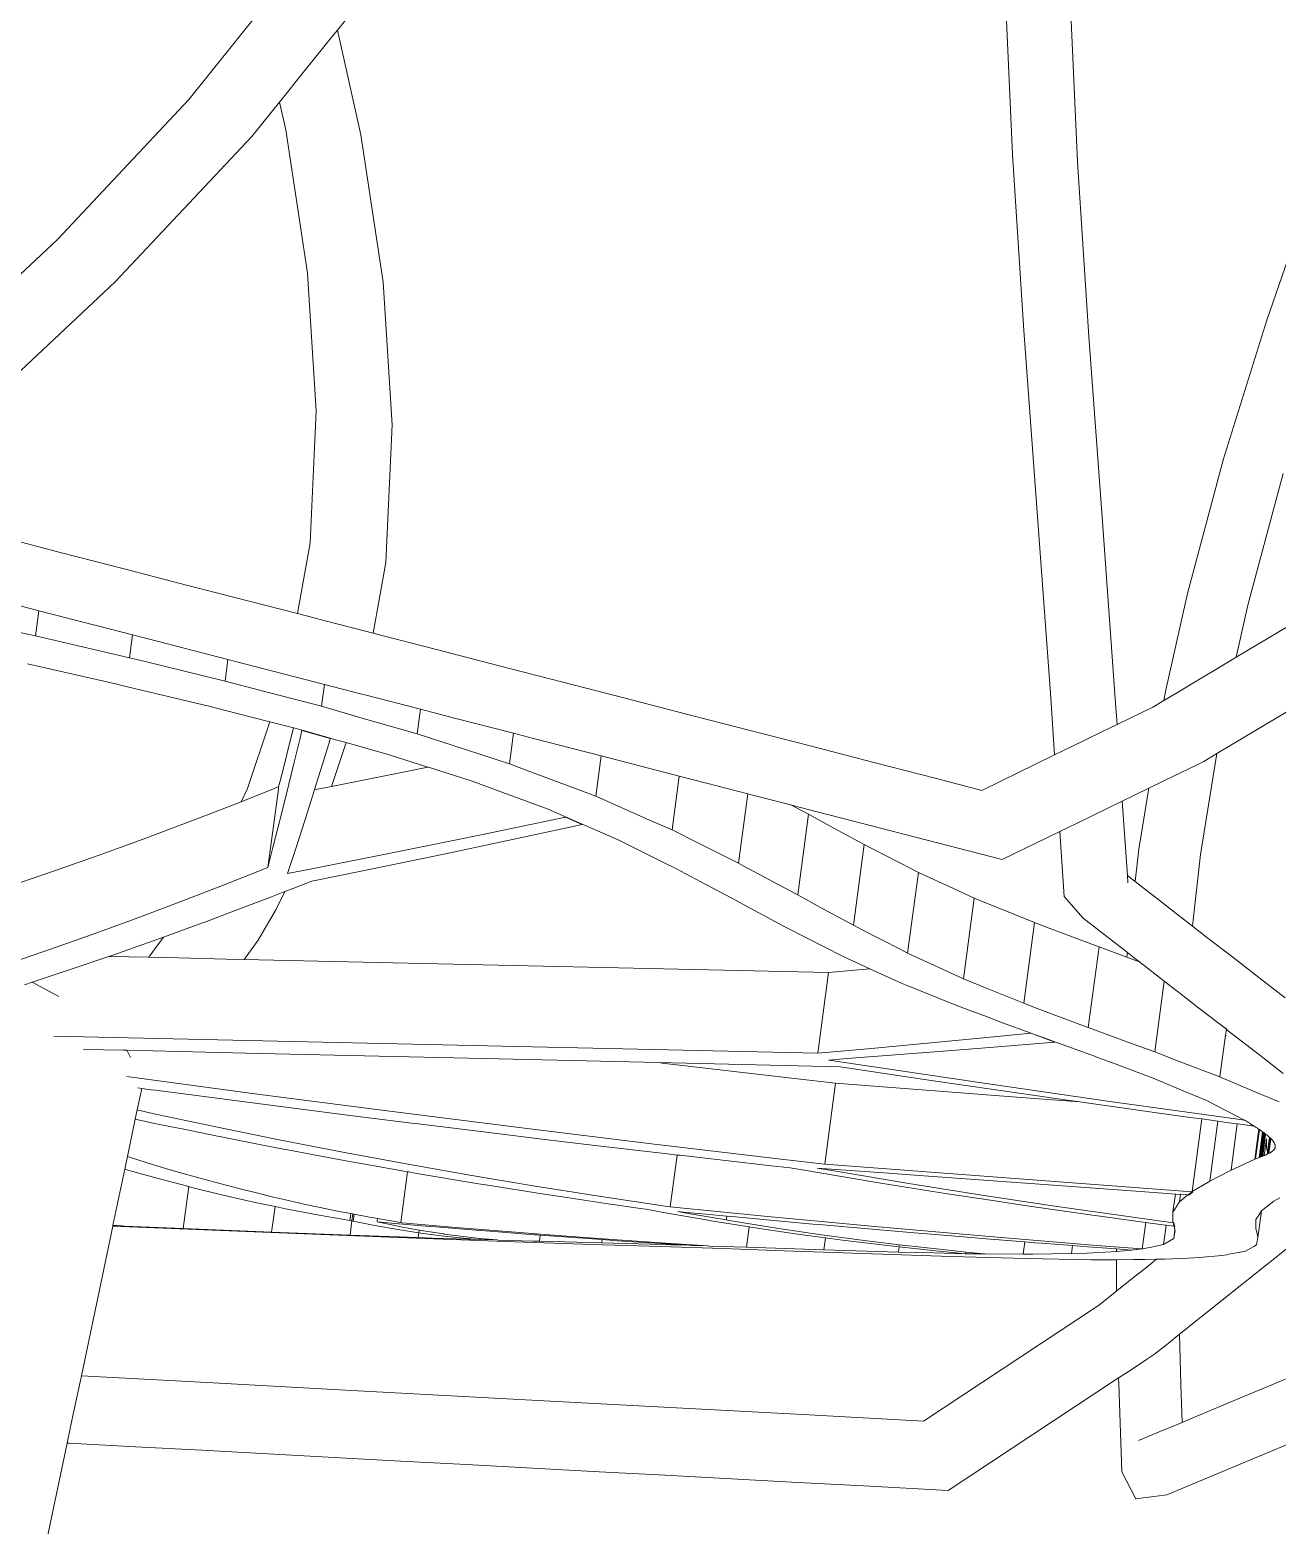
# Model space of a CAD drawing. Header units: millimetres. Extents: x 930469 to 1523124, y -120375 to 411163.
# Drawn here: x 1428673.9 to 1428961.5, y -6126.6 to -5781.7 of the extents above; entities that cross this region are included whole.
import ezdxf

# ---------------------------------------------------------------- set-up
doc = ezdxf.new("R2010")
doc.units = ezdxf.units.MM
doc.layers.add('A-NET THAY', color=8, linetype='Continuous', lineweight=0)
doc.layers.add('COT VACH', color=8, linetype='Continuous', lineweight=0)

# ---------------------------------------------------------------- blocks, each defined once
blk = doc.blocks.new('fgholol')
at = {"layer": 'A-NET THAY', "ltscale": 3}
for p, q in [((1046712.5, 33265.72), (1046719.79, 33274.82)), ((1046866.47, 33276.27), (1046868.24, 33236.99)), ((1046881.47, 33274.18), (1046883.23, 33235.31)), ((1046678.32, 33249.8), (1046694.53, 33270)), ((1046704.95, 33256.31), (1046711.61, 33264.62)), ((1046711.61, 33264.62), (1046712.5, 33265.72)), ((1046712.5, 33265.72), (1046717.88, 33241.51)), ((1046699.18, 33249.11), (1046704.95, 33256.31)), ((1046647.91, 33217.4), (1046678.32, 33249.8)), ((1046692.8, 33241.17), (1046699.18, 33249.11)), ((1046699.18, 33249.11), (1046700.61, 33242.68)), ((1046661.28, 33207.6), (1046692.8, 33241.17)), ((1046700.61, 33242.68), (1046705.62, 33209.67)), ((1046717.88, 33241.51), (1046723.04, 33207.56)), ((1046868.24, 33236.99), (1046870.87, 33196.37)), ((1046883.23, 33235.31), (1046885.83, 33195.02)), ((1046926.85, 33198.82), (1046938.23, 33231.67)), ((1046613.73, 33185.43), (1046647.91, 33217.4)), ((1046705.62, 33209.67), (1046707.63, 33177.87)), ((1046625.52, 33174.14), (1046661.28, 33207.6)), ((1046723.04, 33207.56), (1046725.12, 33174.64)), ((1046916.88, 33166.8), (1046926.85, 33198.82)), ((1046870.87, 33196.37), (1046873.92, 33154.53)), ((1046885.83, 33195.02), (1046888.88, 33153.31)), ((1046707.63, 33177.87), (1046706.22, 33147.42)), ((1046725.12, 33174.64), (1046723.65, 33142.9)), ((1046908.58, 33135.74), (1046916.88, 33166.8)), ((1046922.52, 33133.02), (1046930.64, 33163.42)), ((1046873.92, 33154.53), (1046877.05, 33111.65)), ((1046888.88, 33153.31), (1046892, 33110.44)), ((1046638.42, 33147.85), (1046648.9, 33145.14)), ((1046706.22, 33147.42), (1046703.3, 33131.09)), ((1046648.9, 33145.14), (1046663.31, 33141.41)), ((1046663.31, 33141.41), (1046677.73, 33137.69)), ((1046723.65, 33142.9), (1046720.74, 33126.59)), ((1046677.73, 33137.69), (1046692.14, 33133.97)), ((1046692.14, 33133.97), (1046703.3, 33131.09)), ((1046903.53, 33113.13), (1046908.58, 33135.74)), ((1046639.32, 33132.87), (1046643.66, 33131.76)), ((1046642.89, 33125.97), (1046643.66, 33131.76)), ((1046660.19, 33127.49), (1046643.66, 33131.76)), ((1046703.3, 33131.09), (1046706.55, 33130.25)), ((1046706.55, 33130.25), (1046709.97, 33129.37)), ((1046919.84, 33121.03), (1046922.52, 33133.02)), ((1046919.84, 33121.03), (1046937.64, 33131.66)), ((1046638.53, 33126.93), (1046642.89, 33125.97)), ((1046660.19, 33127.49), (1046665.25, 33126.18)), ((1046709.97, 33129.37), (1046718.69, 33127.11)), ((1046718.69, 33127.11), (1046720.74, 33126.59)), ((1046720.74, 33126.59), (1046720.96, 33126.53)), ((1046720.96, 33126.53), (1046735.37, 33122.81)), ((1046642.89, 33125.97), (1046664.55, 33120.92)), ((1046664.55, 33120.92), (1046665.25, 33126.18)), ((1046665.25, 33126.18), (1046668.88, 33125.24)), ((1046668.88, 33125.24), (1046687.26, 33120.5)), ((1046641.05, 33119.51), (1046662.03, 33114.71)), ((1046664.55, 33120.92), (1046668.18, 33120.02)), ((1046668.18, 33120.02), (1046686.6, 33115.53)), ((1046686.6, 33115.53), (1046687.26, 33120.5)), ((1046687.26, 33120.5), (1046689.01, 33120.04)), ((1046689.01, 33120.04), (1046695.51, 33118.36)), ((1046735.37, 33122.81), (1046749.78, 33119.08)), ((1046915.13, 33118.21), (1046919.84, 33121.03)), ((1046915.38, 33098.8), (1046950.52, 33119.8)), ((1046695.51, 33118.36), (1046709.52, 33114.75)), ((1046749.78, 33119.08), (1046764.19, 33115.36)), ((1046909.43, 33114.8), (1046915.13, 33118.21)), ((1046662.03, 33114.71), (1046662.46, 33114.61)), ((1046662.46, 33114.61), (1046683.19, 33109.65)), ((1046686.6, 33115.53), (1046694.84, 33113.35)), ((1046694.84, 33113.35), (1046708.84, 33109.71)), ((1046708.84, 33109.71), (1046709.52, 33114.75)), ((1046709.52, 33114.75), (1046717.84, 33112.6)), ((1046717.84, 33112.6), (1046719.17, 33112.25)), ((1046764.19, 33115.36), (1046778.6, 33111.64)), ((1046903.12, 33111.04), (1046906.8, 33113.23)), ((1046903.12, 33111.04), (1046903.53, 33113.13)), ((1046906.8, 33113.23), (1046909.43, 33114.8)), ((1046683.19, 33109.65), (1046689.36, 33108.04)), ((1046708.84, 33109.71), (1046718.46, 33106.91)), ((1046719.17, 33112.25), (1046731.64, 33109.03)), ((1046778.6, 33111.64), (1046793.02, 33107.92)), ((1046877.05, 33111.65), (1046877.94, 33098.5)), ((1046892, 33110.44), (1046892.34, 33105.51)), ((1046892.34, 33105.51), (1046900.58, 33109.52)), ((1046900.58, 33109.52), (1046903.12, 33111.04)), ((1046689.36, 33108.04), (1046696.93, 33106.11)), ((1046696.93, 33106.11), (1046691.79, 33090.76)), ((1046696.93, 33106.11), (1046702.36, 33104.73)), ((1046718.46, 33106.91), (1046730.88, 33103.37)), ((1046730.88, 33103.37), (1046731.64, 33109.03)), ((1046739.8, 33106.93), (1046731.64, 33109.03)), ((1046739.8, 33106.93), (1046753.15, 33103.48)), ((1046793.02, 33107.92), (1046807.43, 33104.2)), ((1046701.31, 33100.51), (1046702.36, 33104.73)), ((1046702.36, 33104.73), (1046702.43, 33104.71)), ((1046702.43, 33104.71), (1046702.98, 33104.57)), ((1046702.98, 33104.57), (1046703.54, 33104.42)), ((1046703.54, 33104.42), (1046704.11, 33104.28)), ((1046703.82, 33102.08), (1046704.31, 33104.12)), ((1046704.11, 33104.28), (1046704.17, 33104.27)), ((1046704.17, 33104.27), (1046710.87, 33102.35)), ((1046704.31, 33104.12), (1046710.86, 33102.25)), ((1046710.72, 33101.81), (1046710.86, 33102.25)), ((1046710.86, 33102.25), (1046710.87, 33102.35)), ((1046710.87, 33102.35), (1046712.08, 33102.01)), ((1046730.88, 33103.37), (1046738.97, 33100.71)), ((1046752.22, 33096.46), (1046753.15, 33103.48)), ((1046753.15, 33103.48), (1046757.7, 33102.3)), ((1046757.7, 33102.3), (1046761.07, 33101.43)), ((1046807.43, 33104.2), (1046821.84, 33100.48)), ((1046881.78, 33100.37), (1046888.98, 33103.87)), ((1046888.98, 33103.87), (1046892.34, 33105.51)), ((1046700.12, 33095.77), (1046701.31, 33100.51)), ((1046702.53, 33096.85), (1046703.82, 33102.08)), ((1046709.11, 33096.6), (1046710.72, 33101.81)), ((1046714.49, 33101.33), (1046711.11, 33091.24)), ((1046712.08, 33102.01), (1046713.1, 33101.72)), ((1046713.1, 33101.72), (1046714.49, 33101.33)), ((1046714.49, 33101.33), (1046724.48, 33098.54)), ((1046738.97, 33100.71), (1046752.22, 33096.46)), ((1046761.07, 33101.43), (1046773.32, 33098.27)), ((1046821.84, 33100.48), (1046836.25, 33096.75)), ((1046877.94, 33098.5), (1046881.78, 33100.37)), ((1046911.58, 33075.5), (1046915.38, 33098.8)), ((1046912.35, 33097), (1046915.38, 33098.8)), ((1046699.23, 33092.24), (1046700.12, 33095.77)), ((1046701.27, 33091.74), (1046702.53, 33096.85)), ((1046707.52, 33091.5), (1046709.11, 33096.6)), ((1046724.48, 33098.54), (1046733.38, 33095.68)), ((1046728.41, 33094.67), (1046733.38, 33095.68)), ((1046733.38, 33095.68), (1046733.48, 33095.65)), ((1046733.48, 33095.65), (1046743.62, 33092.46)), ((1046752.22, 33096.46), (1046756.69, 33094.75)), ((1046772.14, 33088.97), (1046773.38, 33098.25)), ((1046773.32, 33098.27), (1046773.38, 33098.25)), ((1046786.04, 33094.99), (1046773.38, 33098.25)), ((1046836.25, 33096.75), (1046850.66, 33093.03)), ((1046861.15, 33090.32), (1046877.94, 33098.5)), ((1046903.26, 33092.57), (1046911.09, 33096.38)), ((1046911.09, 33096.38), (1046912.35, 33097)), ((1046698.95, 33091.16), (1046699.23, 33092.24)), ((1046711.11, 33091.24), (1046728.41, 33094.67)), ((1046743.62, 33092.46), (1046747.12, 33091.15)), ((1046756.69, 33094.75), (1046772.08, 33088.99)), ((1046786.04, 33094.99), (1046789.89, 33093.99)), ((1046789.72, 33081.21), (1046791.37, 33093.61)), ((1046789.89, 33093.99), (1046791.37, 33093.61)), ((1046791.37, 33093.61), (1046797.63, 33091.99)), ((1046797.63, 33091.99), (1046807.14, 33089.54)), ((1046850.66, 33093.03), (1046861.15, 33090.32)), ((1046899.65, 33090.81), (1046903.26, 33092.57)), ((1046691.79, 33090.76), (1046690.29, 33087.71)), ((1046690.29, 33087.71), (1046697.75, 33090.68)), ((1046696.47, 33072.54), (1046698.88, 33090.59)), ((1046697.75, 33090.68), (1046698.85, 33091.11)), ((1046698.85, 33091.11), (1046698.92, 33091.14)), ((1046698.88, 33090.59), (1046698.95, 33091.16)), ((1046698.92, 33091.14), (1046698.95, 33091.16)), ((1046700.04, 33086.76), (1046701.27, 33091.74)), ((1046705.96, 33086.53), (1046707.2, 33090.47)), ((1046707.2, 33090.47), (1046707.52, 33091.5)), ((1046707.2, 33090.47), (1046708.29, 33090.68)), ((1046708.29, 33090.68), (1046708.72, 33090.76)), ((1046708.72, 33090.76), (1046711.11, 33091.24)), ((1046747.12, 33091.15), (1046750.67, 33089.82)), ((1046750.67, 33089.82), (1046761.08, 33086.02)), ((1046772.08, 33088.99), (1046772.14, 33088.97)), ((1046772.14, 33088.97), (1046784.5, 33083.47)), ((1046805, 33073.54), (1046807.14, 33089.54)), ((1046807.14, 33089.54), (1046808.28, 33089.24)), ((1046808.28, 33089.24), (1046817.11, 33086.96)), ((1046893.54, 33087.84), (1046899.65, 33090.81)), ((1046897.36, 33076.78), (1046899.65, 33090.81)), ((1046678.1, 33082.99), (1046688.5, 33087)), ((1046688.5, 33087), (1046690.29, 33087.71)), ((1046698.83, 33081.89), (1046700.04, 33086.76)), ((1046704.42, 33081.67), (1046705.96, 33086.53)), ((1046761.08, 33086.02), (1046765.11, 33084.23)), ((1046817.11, 33086.96), (1046817.93, 33086.52)), ((1046817.11, 33086.96), (1046818.71, 33086.55)), ((1046817.93, 33086.52), (1046821.18, 33084.81)), ((1046865.87, 33074.37), (1046818.71, 33086.55)), ((1046882.99, 33082.7), (1046890.18, 33086.2)), ((1046890.18, 33086.2), (1046893.54, 33087.84)), ((1046893.54, 33087.84), (1046894.71, 33070.68)), ((1046667.71, 33079.09), (1046678.1, 33082.99)), ((1046697.63, 33077.15), (1046698.83, 33081.89)), ((1046702.9, 33076.94), (1046704.42, 33081.67)), ((1046745.64, 33080.07), (1046765.11, 33084.16)), ((1046756.11, 33079.66), (1046768.99, 33082.48)), ((1046765.11, 33084.16), (1046765.11, 33084.23)), ((1046765.11, 33084.23), (1046768.99, 33082.54)), ((1046765.11, 33084.16), (1046768.99, 33082.48)), ((1046768.99, 33082.48), (1046768.99, 33082.54)), ((1046768.99, 33082.54), (1046776.6, 33079.24)), ((1046784.5, 33083.47), (1046789.72, 33081.21)), ((1046818.7, 33066.19), (1046821.18, 33084.81)), ((1046821.18, 33084.81), (1046826.98, 33081.62)), ((1046826.98, 33081.62), (1046833.99, 33077.86)), ((1046879.15, 33080.83), (1046882.99, 33082.7)), ((1046657.35, 33075.32), (1046667.71, 33079.09)), ((1046725.93, 33076.05), (1046745.64, 33080.07)), ((1046737.04, 33075.61), (1046756.11, 33079.66)), ((1046776.6, 33079.24), (1046777.39, 33078.84)), ((1046777.39, 33078.84), (1046787.86, 33073.64)), ((1046789.72, 33081.21), (1046795.78, 33078.12)), ((1046795.78, 33078.12), (1046805, 33073.54)), ((1046865.87, 33074.37), (1046879.15, 33080.83)), ((1046879.15, 33080.83), (1046880.17, 33065.82)), ((1046647.01, 33071.67), (1046657.35, 33075.32)), ((1046696.47, 33072.54), (1046697.63, 33077.15)), ((1046701.4, 33072.33), (1046702.9, 33076.94)), ((1046706.24, 33072.14), (1046725.93, 33076.05)), ((1046718, 33071.69), (1046737.04, 33075.61)), ((1046831.51, 33059.24), (1046833.99, 33077.86)), ((1046833.99, 33077.86), (1046835.9, 33076.85)), ((1046835.9, 33076.85), (1046844.93, 33072.2)), ((1046896.54, 33069.27), (1046897.36, 33076.78)), ((1046909.77, 33058.99), (1046911.58, 33075.5)), ((1046636.69, 33068.15), (1046647.01, 33071.67)), ((1046686.02, 33068.38), (1046696.44, 33072.52)), ((1046696.44, 33072.52), (1046696.47, 33072.54)), ((1046701.01, 33071.14), (1046701.4, 33072.33)), ((1046701.01, 33071.14), (1046706.24, 33072.14)), ((1046706.62, 33069.41), (1046718, 33071.69)), ((1046787.86, 33073.64), (1046790.6, 33072.31)), ((1046790.6, 33072.31), (1046797.49, 33068.6)), ((1046805, 33073.54), (1046806.11, 33072.93)), ((1046806.11, 33072.93), (1046815.45, 33067.9)), ((1046844.03, 33052.79), (1046846.51, 33071.41)), ((1046844.93, 33072.2), (1046846.51, 33071.41)), ((1046846.51, 33071.41), (1046854.58, 33067.65)), ((1046675.61, 33064.37), (1046686.02, 33068.38)), ((1046700.39, 33066.96), (1046702.43, 33067.75)), ((1046702.43, 33067.75), (1046706.62, 33069.41)), ((1046797.49, 33068.6), (1046803.65, 33065.37)), ((1046815.45, 33067.9), (1046818.7, 33066.19)), ((1046854.58, 33067.65), (1046859.38, 33065.48)), ((1046894.71, 33070.68), (1046894.91, 33070.53)), ((1046894.71, 33070.68), (1046894.83, 33068.99)), ((1046894.91, 33070.53), (1046896.54, 33069.27)), ((1046896.54, 33069.27), (1046899.75, 33066.77)), ((1046665.23, 33060.47), (1046675.61, 33064.37)), ((1046692.03, 33063.73), (1046696.3, 33065.38)), ((1046696.3, 33065.38), (1046697.28, 33065.76)), ((1046697.28, 33065.76), (1046700.39, 33066.96)), ((1046700.39, 33066.96), (1046698.31, 33062.73)), ((1046803.65, 33065.37), (1046806.69, 33063.69)), ((1046818.7, 33066.19), (1046824.49, 33063)), ((1046856.9, 33046.86), (1046859.38, 33065.48)), ((1046859.38, 33065.48), (1046864.88, 33063.2)), ((1046880.17, 33065.82), (1046884.48, 33060.87)), ((1046899.75, 33066.77), (1046900.94, 33065.85)), ((1046900.94, 33065.85), (1046906.37, 33061.64)), ((1046681.93, 33059.94), (1046688.56, 33062.43)), ((1046688.56, 33062.43), (1046692.03, 33063.73)), ((1046698.31, 33062.73), (1046694.22, 33055.8)), ((1046806.69, 33063.69), (1046815.59, 33058.93)), ((1046824.49, 33063), (1046831.51, 33059.24)), ((1046864.88, 33063.2), (1046873.29, 33059.83)), ((1046884.48, 33060.87), (1046894.74, 33052.91)), ((1046906.37, 33061.64), (1046906.97, 33061.17)), ((1046906.97, 33061.17), (1046909.77, 33058.99)), ((1046654.87, 33056.7), (1046665.23, 33060.47)), ((1046672.36, 33056.45), (1046681.65, 33059.83)), ((1046681.65, 33059.83), (1046681.93, 33059.94)), ((1046815.59, 33058.93), (1046816.32, 33058.54)), ((1046816.32, 33058.54), (1046824.61, 33054.28)), ((1046831.51, 33059.24), (1046833.42, 33058.23)), ((1046833.42, 33058.23), (1046842.45, 33053.58)), ((1046870.8, 33041.21), (1046873.29, 33059.83)), ((1046873.29, 33059.83), (1046875.81, 33058.85)), ((1046875.81, 33058.85), (1046887.11, 33054.61)), ((1046909.77, 33058.99), (1046912.99, 33056.49)), ((1046644.53, 33053.05), (1046654.87, 33056.7)), ((1046660.94, 33052.41), (1046671.29, 33056.06)), ((1046672.36, 33056.45), (1046669.01, 33051.82)), ((1046671.29, 33056.06), (1046672.36, 33056.45)), ((1046694.22, 33055.8), (1046690.97, 33051.32)), ((1046824.61, 33054.28), (1046829.18, 33051.99)), ((1046885.69, 33035.61), (1046888.18, 33054.22)), ((1046887.11, 33054.61), (1046888.18, 33054.22)), ((1046888.18, 33054.22), (1046894.62, 33051.83)), ((1046912.99, 33056.49), (1046919.02, 33051.81)), ((1046634.21, 33049.53), (1046644.53, 33053.05)), ((1046650.62, 33048.89), (1046659.82, 33052.03)), ((1046659.82, 33052.03), (1046660.94, 33052.41)), ((1046669.01, 33051.82), (1046659.82, 33052.03)), ((1046675.94, 33051.66), (1046669.01, 33051.82)), ((1046686.92, 33051.41), (1046675.94, 33051.66)), ((1046690.97, 33051.32), (1046686.92, 33051.41)), ((1046708.1, 33050.92), (1046690.97, 33051.32)), ((1046825.78, 33048.29), (1046708.1, 33050.92)), ((1046829.18, 33051.99), (1046834.02, 33049.74)), ((1046842.45, 33053.58), (1046844.03, 33052.79)), ((1046844.03, 33052.79), (1046852.09, 33049.04)), ((1046894.62, 33051.83), (1046894.74, 33052.91)), ((1046894.62, 33051.83), (1046896.45, 33051.15)), ((1046894.74, 33052.91), (1046896.69, 33051.39)), ((1046896.45, 33051.15), (1046897.5, 33050.76)), ((1046896.69, 33051.39), (1046897.5, 33050.76)), ((1046897.5, 33050.76), (1046898.14, 33050.26)), ((1046919.02, 33051.81), (1046925.05, 33047.13)), ((1046642.12, 33046.08), (1046650.62, 33048.89)), ((1046823.3, 33029.67), (1046825.78, 33048.29)), ((1046825.78, 33048.29), (1046835.33, 33049.15)), ((1046834.02, 33049.74), (1046835.33, 33049.15)), ((1046835.33, 33049.15), (1046837.19, 33048.31)), ((1046837.19, 33048.31), (1046842.78, 33045.77)), ((1046852.09, 33049.04), (1046856.9, 33046.86)), ((1046898.14, 33050.26), (1046898.17, 33050.24)), ((1046898.17, 33050.24), (1046903.2, 33046.33)), ((1046925.05, 33047.13), (1046931.08, 33042.45)), ((1046640.32, 33045.49), (1046642.12, 33046.08)), ((1046642.12, 33046.08), (1046648.22, 33042.75)), ((1046842.78, 33045.77), (1046843.92, 33045.3)), ((1046843.92, 33045.3), (1046854.74, 33040.96)), ((1046856.9, 33046.86), (1046862.4, 33044.58)), ((1046862.4, 33044.58), (1046870.8, 33041.21)), ((1046901.02, 33029.97), (1046903.2, 33046.33)), ((1046903.2, 33046.33), (1046908.19, 33042.46)), ((1046854.74, 33040.96), (1046857.34, 33039.95)), ((1046870.8, 33041.21), (1046873.33, 33040.23)), ((1046873.33, 33040.23), (1046884.62, 33036)), ((1046908.19, 33042.46), (1046910.23, 33040.88)), ((1046910.23, 33040.88), (1046917.54, 33035.2)), ((1046857.34, 33039.95), (1046862.19, 33038.13)), ((1046862.19, 33038.13), (1046865.93, 33036.72)), ((1046865.93, 33036.72), (1046872.32, 33034.4)), ((1046705.62, 33032.3), (1046647.06, 33033.65)), ((1046834.84, 33030.71), (1046861.53, 33033.22)), ((1046861.53, 33033.22), (1046872.47, 33034.3)), ((1046872.32, 33034.4), (1046872.48, 33034.34)), ((1046872.47, 33034.3), (1046872.48, 33034.34)), ((1046872.47, 33034.3), (1046876.99, 33032.62)), ((1046872.48, 33034.34), (1046877, 33032.66)), ((1046884.62, 33036), (1046885.69, 33035.61)), ((1046885.69, 33035.61), (1046895.69, 33031.89)), ((1046916.07, 33024.22), (1046917.35, 33033.81)), ((1046917.35, 33033.81), (1046917.54, 33035.2)), ((1046917.35, 33033.81), (1046917.61, 33033.78)), ((1046917.54, 33035.2), (1046917.77, 33035.02)), ((1046917.77, 33035.02), (1046922.28, 33031.52)), ((1046653.93, 33030.58), (1046663.15, 33030.37)), ((1046663.15, 33030.37), (1046663.95, 33030.35)), ((1046663.95, 33030.35), (1046664.8, 33028.72)), ((1046663.95, 33030.35), (1046682.16, 33029.92)), ((1046682.16, 33029.92), (1046694.72, 33029.63)), ((1046823.3, 33029.67), (1046705.62, 33032.3)), ((1046823.3, 33029.67), (1046834.84, 33030.71)), ((1046830.1, 33028.43), (1046851.21, 33030.07)), ((1046851.21, 33030.07), (1046861.08, 33030.88)), ((1046861.08, 33030.88), (1046877.97, 33032.26)), ((1046876.99, 33032.62), (1046877.97, 33032.26)), ((1046877, 33032.66), (1046877.13, 33032.61)), ((1046877.13, 33032.61), (1046877.98, 33032.3)), ((1046877.97, 33032.26), (1046877.98, 33032.3)), ((1046877.98, 33032.3), (1046887.11, 33029.02)), ((1046895.69, 33031.89), (1046901.02, 33029.97)), ((1046901.02, 33029.97), (1046906.25, 33027.93)), ((1046922.28, 33031.52), (1046925.95, 33028.67)), ((1046694.72, 33029.63), (1046725.63, 33028.92)), ((1046725.63, 33028.92), (1046756.54, 33028.21)), ((1046756.54, 33028.21), (1046786.55, 33027.52)), ((1046786.55, 33027.52), (1046787.43, 33027.41)), ((1046786.55, 33027.52), (1046828.46, 33026.56)), ((1046787.43, 33027.41), (1046817.95, 33023.82)), ((1046825.87, 33028.1), (1046830.1, 33028.43)), ((1046825.87, 33028.1), (1046829.98, 33027.47)), ((1046828.46, 33026.56), (1046849.48, 33023.41)), ((1046829.98, 33027.47), (1046860.03, 33023)), ((1046887.11, 33029.02), (1046888.09, 33028.64)), ((1046888.09, 33028.64), (1046891.28, 33027.43)), ((1046891.28, 33027.43), (1046898.21, 33024.82)), ((1046906.25, 33027.93), (1046916.07, 33024.22)), ((1046925.95, 33028.67), (1046930.62, 33025.04)), ((1046663.97, 33024.32), (1046693.48, 33020.34)), ((1046817.95, 33023.82), (1046827.41, 33022.74)), ((1046849.48, 33023.41), (1046879.3, 33019.08)), ((1046860.03, 33023), (1046890.11, 33018.66)), ((1046898.21, 33024.82), (1046901.07, 33023.77)), ((1046901.07, 33023.77), (1046907.19, 33021.17)), ((1046916.07, 33024.22), (1046916.32, 33024.11)), ((1046916.32, 33024.11), (1046924.86, 33020.48)), ((1046666.32, 33016.59), (1046667.36, 33021.56)), ((1046666.48, 33021.68), (1046667.36, 33021.56)), ((1046667.36, 33021.56), (1046669.53, 33021.27)), ((1046669.53, 33021.27), (1046670.57, 33021.14)), ((1046670.57, 33021.14), (1046685.33, 33019.21)), ((1046693.48, 33020.34), (1046723.96, 33016.37)), ((1046824.93, 33004.12), (1046827.41, 33022.74)), ((1046827.41, 33022.74), (1046869.23, 33019.54)), ((1046869.23, 33019.54), (1046883.66, 33018.47)), ((1046907.19, 33021.17), (1046913.22, 33018.7)), ((1046924.86, 33020.48), (1046929.74, 33018.48)), ((1046665.87, 33014.46), (1046666.19, 33015.95)), ((1046666.19, 33015.95), (1046666.32, 33016.59)), ((1046666.32, 33016.59), (1046669.86, 33015.8)), ((1046685.33, 33019.21), (1046700, 33017.3)), ((1046700, 33017.3), (1046700.09, 33017.29)), ((1046700.09, 33017.29), (1046714.86, 33015.42)), ((1046723.96, 33016.37), (1046754.44, 33012.52)), ((1046879.3, 33019.08), (1046883.66, 33018.47)), ((1046883.66, 33018.47), (1046909.13, 33014.88)), ((1046890.11, 33018.66), (1046920.19, 33014.45)), ((1046913.22, 33018.7), (1046915.07, 33017.69)), ((1046915.07, 33017.69), (1046920.27, 33014.98)), ((1046664.06, 33005.83), (1046665.87, 33014.46)), ((1046665.87, 33014.46), (1046669.65, 33013.65)), ((1046669.65, 33013.65), (1046671.83, 33013.19)), ((1046669.86, 33015.8), (1046684.47, 33012.7)), ((1046671.83, 33013.19), (1046677.05, 33012.13)), ((1046684.47, 33012.7), (1046699.09, 33009.72)), ((1046714.86, 33015.42), (1046729.62, 33013.56)), ((1046729.62, 33013.56), (1046730.49, 33013.45)), ((1046730.49, 33013.45), (1046744.38, 33011.75)), ((1046754.44, 33012.52), (1046784.95, 33008.79)), ((1046909.13, 33014.88), (1046911.87, 33014.51)), ((1046909.64, 32997.78), (1046911.87, 33014.51)), ((1046911.87, 33014.51), (1046914.03, 33014.21)), ((1046913.7, 33000.19), (1046915.55, 33014)), ((1046914.03, 33014.21), (1046915.55, 33014)), ((1046915.55, 33014), (1046917.61, 33013.72)), ((1046917.61, 33013.72), (1046920.05, 33013.39)), ((1046918.62, 33002.67), (1046920.05, 33013.39)), ((1046920.05, 33013.39), (1046921.78, 33013.15)), ((1046920.19, 33014.45), (1046921.66, 33014.25)), ((1046920.27, 33014.98), (1046921.36, 33014.4)), ((1046921.36, 33014.4), (1046921.66, 33014.25)), ((1046921.66, 33014.25), (1046922.19, 33013.99)), ((1046921.86, 33014.19), (1046921.67, 33014.31)), ((1046921.78, 33013.15), (1046923.98, 33012.85)), ((1046922.04, 33014.08), (1046921.86, 33014.19)), ((1046922.19, 33013.99), (1046922.04, 33014.08)), ((1046922.21, 33013.97), (1046922.19, 33013.99)), ((1046922.23, 33013.96), (1046922.21, 33013.97)), ((1046922.23, 33013.96), (1046922.35, 33013.9)), ((1046922.38, 33013.88), (1046922.35, 33013.9)), ((1046922.41, 33013.85), (1046922.38, 33013.88)), ((1046922.57, 33013.77), (1046922.41, 33013.85)), ((1046922.6, 33013.73), (1046922.57, 33013.77)), ((1046922.75, 33013.65), (1046922.6, 33013.73)), ((1046922.78, 33013.62), (1046922.75, 33013.65)), ((1046922.94, 33013.53), (1046922.78, 33013.62)), ((1046922.96, 33013.5), (1046922.94, 33013.53)), ((1046923.12, 33013.42), (1046922.96, 33013.5)), ((1046923.69, 33013.04), (1046923.12, 33013.42)), ((1046923.84, 33012.96), (1046923.69, 33013.04)), ((1046923.86, 33012.93), (1046923.84, 33012.96)), ((1046923.98, 33012.85), (1046923.86, 33012.93)), ((1046923.98, 33012.85), (1046924.02, 33012.85)), ((1046924.04, 33012.81), (1046924.02, 33012.85)), ((1046924.22, 33012.7), (1046924.04, 33012.81)), ((1046924.39, 33012.58), (1046924.22, 33012.7)), ((1046924.56, 33012.47), (1046924.39, 33012.58)), ((1046924.73, 33012.36), (1046924.56, 33012.47)), ((1046677.05, 33012.13), (1046684.46, 33010.62)), ((1046684.46, 33010.62), (1046686.45, 33010.21)), ((1046686.45, 33010.21), (1046691.86, 33009.16)), ((1046691.86, 33009.16), (1046699.26, 33007.72)), ((1046699.09, 33009.72), (1046713.72, 33006.87)), ((1046744.38, 33011.75), (1046759.14, 33009.95)), ((1046759.14, 33009.95), (1046760.99, 33009.73)), ((1046760.99, 33009.73), (1046773.9, 33008.2)), ((1046924.09, 33005.24), (1046925.01, 33012.16)), ((1046924.26, 33005.3), (1046925.16, 33012.06)), ((1046924.9, 33012.24), (1046924.73, 33012.36)), ((1046925.01, 33012.16), (1046924.9, 33012.24)), ((1046925.07, 33012.13), (1046925.01, 33012.16)), ((1046925.16, 33012.06), (1046925.07, 33012.13)), ((1046925.11, 33005.61), (1046925.9, 33011.54)), ((1046925.23, 33012.02), (1046925.16, 33012.06)), ((1046925.39, 33011.9), (1046925.23, 33012.02)), ((1046925.28, 33005.67), (1046926.05, 33011.43)), ((1046925.55, 33011.79), (1046925.39, 33011.9)), ((1046925.44, 33005.73), (1046926.19, 33011.33)), ((1046925.71, 33011.68), (1046925.55, 33011.79)), ((1046925.61, 33005.8), (1046926.33, 33011.22)), ((1046925.86, 33011.57), (1046925.71, 33011.68)), ((1046925.77, 33005.86), (1046926.47, 33011.12)), ((1046925.9, 33011.54), (1046925.86, 33011.57)), ((1046926.02, 33011.46), (1046925.9, 33011.54)), ((1046925.93, 33005.92), (1046926.61, 33011.02)), ((1046926.05, 33011.43), (1046926.02, 33011.46)), ((1046926.17, 33011.35), (1046926.05, 33011.43)), ((1046926.19, 33011.33), (1046926.17, 33011.35)), ((1046926.23, 33011.3), (1046926.19, 33011.33)), ((1046926.31, 33011.24), (1046926.23, 33011.3)), ((1046926.29, 33006.08), (1046926.81, 33009.95)), ((1046926.33, 33011.22), (1046926.31, 33011.24)), ((1046926.47, 33011.12), (1046926.33, 33011.22)), ((1046926.6, 33011.03), (1046926.47, 33011.12)), ((1046926.61, 33011.02), (1046926.6, 33011.03)), ((1046926.73, 33010.92), (1046926.61, 33011.02)), ((1046926.87, 33010.82), (1046926.73, 33010.92)), ((1046926.81, 33009.95), (1046926.81, 33009.46)), ((1046926.81, 33009.46), (1046926.81, 33007.87)), ((1046927, 33010.71), (1046926.87, 33010.82)), ((1046927.13, 33010.61), (1046927, 33010.71)), ((1046927.05, 33006.9), (1046927.5, 33010.29)), ((1046927.25, 33010.51), (1046927.13, 33010.61)), ((1046927.13, 33006.56), (1046927.62, 33010.18)), ((1046927.37, 33010.4), (1046927.25, 33010.51)), ((1046927.25, 33006.53), (1046927.73, 33010.08)), ((1046927.49, 33010.3), (1046927.37, 33010.4)), ((1046927.38, 33006.6), (1046927.83, 33009.97)), ((1046927.5, 33010.29), (1046927.49, 33010.3)), ((1046927.6, 33010.2), (1046927.5, 33010.29)), ((1046927.62, 33010.18), (1046927.6, 33010.2)), ((1046927.71, 33010.1), (1046927.62, 33010.18)), ((1046927.73, 33010.08), (1046927.71, 33010.1)), ((1046927.81, 33010), (1046927.73, 33010.08)), ((1046927.83, 33009.97), (1046927.81, 33010)), ((1046927.91, 33009.9), (1046927.83, 33009.97)), ((1046928, 33009.8), (1046927.91, 33009.9)), ((1046928.09, 33009.7), (1046928, 33009.8)), ((1046928.18, 33009.6), (1046928.09, 33009.7)), ((1046928.26, 33009.5), (1046928.18, 33009.6)), ((1046928.34, 33009.4), (1046928.26, 33009.5)), ((1046928.41, 33009.3), (1046928.34, 33009.4)), ((1046928.47, 33009.21), (1046928.41, 33009.3)), ((1046928.53, 33009.11), (1046928.47, 33009.21)), ((1046928.59, 33009.02), (1046928.53, 33009.11)), ((1046928.64, 33008.92), (1046928.59, 33009.02)), ((1046663.45, 33002.93), (1046664.06, 33005.83)), ((1046664.06, 33005.83), (1046664.56, 33005.67)), ((1046664.56, 33005.67), (1046668.42, 33004.45)), ((1046699.26, 33007.72), (1046701.08, 33007.36)), ((1046701.08, 33007.36), (1046706.65, 33006.33)), ((1046706.65, 33006.33), (1046714.05, 33004.95)), ((1046713.72, 33006.87), (1046728.36, 33004.15)), ((1046773.9, 33008.2), (1046788.66, 33006.47)), ((1046784.95, 33008.79), (1046815.46, 33005.2)), ((1046788.66, 33006.47), (1046790.87, 33006.2)), ((1046789.27, 32994.22), (1046790.87, 33006.2)), ((1046790.87, 33006.2), (1046791.51, 33006.13)), ((1046791.51, 33006.13), (1046812.52, 33003.74)), ((1046924.94, 33005.55), (1046925.11, 33005.61)), ((1046925.11, 33005.61), (1046925.28, 33005.67)), ((1046925.28, 33005.67), (1046925.44, 33005.73)), ((1046925.44, 33005.73), (1046925.61, 33005.8)), ((1046925.61, 33005.8), (1046925.77, 33005.86)), ((1046925.77, 33005.86), (1046925.93, 33005.92)), ((1046925.93, 33005.92), (1046926.09, 33005.99)), ((1046926.09, 33005.99), (1046926.25, 33006.06)), ((1046926.25, 33006.06), (1046926.29, 33006.08)), ((1046926.29, 33006.08), (1046926.4, 33006.12)), ((1046926.4, 33006.12), (1046926.55, 33006.19)), ((1046926.55, 33006.19), (1046926.7, 33006.26)), ((1046926.7, 33006.26), (1046926.84, 33006.32)), ((1046926.81, 33007.87), (1046926.82, 33007.82)), ((1046926.82, 33007.82), (1046927.05, 33006.9)), ((1046926.84, 33006.32), (1046926.98, 33006.39)), ((1046926.98, 33006.39), (1046927.05, 33006.9)), ((1046926.98, 33006.39), (1046927.12, 33006.46)), ((1046927.12, 33006.46), (1046927.13, 33006.56)), ((1046927.12, 33006.46), (1046927.15, 33006.48)), ((1046927.13, 33006.56), (1046927.15, 33006.48)), ((1046927.15, 33006.48), (1046927.25, 33006.53)), ((1046927.25, 33006.53), (1046927.38, 33006.6)), ((1046927.38, 33006.6), (1046927.51, 33006.67)), ((1046927.51, 33006.67), (1046927.63, 33006.74)), ((1046927.63, 33006.74), (1046927.74, 33006.81)), ((1046927.74, 33006.81), (1046927.86, 33006.88)), ((1046927.86, 33006.88), (1046927.96, 33006.95)), ((1046927.96, 33006.95), (1046928.06, 33007.03)), ((1046928.06, 33007.03), (1046928.16, 33007.1)), ((1046928.16, 33007.1), (1046928.25, 33007.17)), ((1046928.25, 33007.17), (1046928.33, 33007.25)), ((1046928.33, 33007.25), (1046928.41, 33007.32)), ((1046928.41, 33007.32), (1046928.48, 33007.4)), ((1046928.48, 33007.4), (1046928.55, 33007.48)), ((1046928.55, 33007.48), (1046928.61, 33007.55)), ((1046928.61, 33007.55), (1046928.66, 33007.63)), ((1046928.68, 33008.83), (1046928.64, 33008.92)), ((1046928.66, 33007.63), (1046928.7, 33007.71)), ((1046928.72, 33008.74), (1046928.68, 33008.83)), ((1046928.7, 33007.71), (1046928.74, 33007.79)), ((1046928.75, 33008.64), (1046928.72, 33008.74)), ((1046928.74, 33007.79), (1046928.77, 33007.87)), ((1046928.78, 33008.55), (1046928.75, 33008.64)), ((1046928.77, 33007.87), (1046928.8, 33007.95)), ((1046928.8, 33008.46), (1046928.78, 33008.55)), ((1046928.81, 33008.4), (1046928.8, 33008.46)), ((1046928.8, 33007.95), (1046928.81, 33008.04)), ((1046928.82, 33008.37), (1046928.81, 33008.4)), ((1046928.81, 33008.04), (1046928.82, 33008.12)), ((1046928.82, 33008.29), (1046928.82, 33008.37)), ((1046928.83, 33008.2), (1046928.82, 33008.29)), ((1046928.82, 33008.12), (1046928.83, 33008.2)), ((1046660.74, 32989.99), (1046663.45, 33002.93)), ((1046663.45, 33002.93), (1046664.17, 33002.72)), ((1046664.17, 33002.72), (1046664.46, 33002.64)), ((1046664.46, 33002.64), (1046664.98, 33002.49)), ((1046664.98, 33002.49), (1046671.5, 33000.67)), ((1046668.42, 33004.45), (1046671.87, 33003.43)), ((1046671.87, 33003.43), (1046675.74, 33002.27)), ((1046675.74, 33002.27), (1046679.18, 33001.31)), ((1046714.05, 33004.95), (1046715.73, 33004.64)), ((1046715.73, 33004.64), (1046721.44, 33003.63)), ((1046721.44, 33003.63), (1046728.71, 33002.34)), ((1046727.14, 32990.61), (1046728.71, 33002.34)), ((1046728.36, 33004.15), (1046743.02, 33001.55)), ((1046728.71, 33002.34), (1046729, 33002.29)), ((1046729, 33002.29), (1046730.39, 33002.04)), ((1046812.52, 33003.74), (1046816.96, 33003.24)), ((1046815.46, 33005.2), (1046824.93, 33004.12)), ((1046816.96, 33003.24), (1046819.74, 33002.75)), ((1046819.74, 33002.75), (1046836.46, 32999.95)), ((1046823.18, 33003.2), (1046827.49, 33002.45)), ((1046823.18, 33003.2), (1046827.55, 33002.88)), ((1046824.93, 33004.12), (1046866.75, 33000.92)), ((1046827.49, 33002.45), (1046844.32, 32999.64)), ((1046827.55, 33002.88), (1046839.65, 33001.98)), ((1046918.62, 33002.67), (1046915.95, 33001.29)), ((1046920.5, 33003.53), (1046918.62, 33002.67)), ((1046924.09, 33005.24), (1046920.5, 33003.53)), ((1046924.09, 33005.24), (1046924.26, 33005.3)), ((1046924.6, 33005.43), (1046924.26, 33005.3)), ((1046924.6, 33005.43), (1046924.77, 33005.49)), ((1046924.77, 33005.49), (1046924.94, 33005.55)), ((1046671.5, 33000.67), (1046678.25, 32998.9)), ((1046676.96, 32989.24), (1046678.25, 32998.9)), ((1046678.25, 32998.9), (1046678.84, 32998.74)), ((1046678.84, 32998.74), (1046686.19, 32996.94)), ((1046679.18, 33001.31), (1046683.07, 33000.22)), ((1046683.07, 33000.22), (1046686.51, 32999.31)), ((1046686.51, 32999.31), (1046690.41, 32998.29)), ((1046730.39, 33002.04), (1046745.06, 32999.58)), ((1046743.02, 33001.55), (1046757.69, 32999.09)), ((1046745.06, 32999.58), (1046747.22, 32999.23)), ((1046747.22, 32999.23), (1046759.74, 32997.24)), ((1046757.69, 32999.09), (1046772.38, 32996.75)), ((1046836.46, 32999.95), (1046837.82, 32999.73)), ((1046837.82, 32999.73), (1046853.2, 32997.27)), ((1046839.65, 33001.98), (1046844.58, 33001.62)), ((1046844.32, 32999.64), (1046861.15, 32996.96)), ((1046844.58, 33001.62), (1046861.61, 33000.39)), ((1046861.61, 33000.39), (1046878.64, 32999.15)), ((1046866.75, 33000.92), (1046909.59, 32997.74)), ((1046878.64, 32999.15), (1046895.66, 32997.92)), ((1046912.02, 32999.16), (1046909.64, 32997.78)), ((1046913.7, 33000.19), (1046912.02, 32999.16)), ((1046915.95, 33001.29), (1046913.7, 33000.19)), ((1046686.19, 32996.94), (1046693.55, 32995.27)), ((1046690.41, 32998.29), (1046693.84, 32997.45)), ((1046693.55, 32995.27), (1046698.12, 32994.32)), ((1046693.84, 32997.45), (1046697.76, 32996.49)), ((1046697.76, 32996.49), (1046701.19, 32995.72)), ((1046701.19, 32995.72), (1046705.12, 32994.82)), ((1046759.74, 32997.24), (1046765.46, 32996.38)), ((1046765.46, 32996.38), (1046774.43, 32995.03)), ((1046772.38, 32996.75), (1046787.07, 32994.53)), ((1046853.2, 32997.27), (1046863.12, 32995.76)), ((1046861.15, 32996.96), (1046878, 32994.41)), ((1046863.12, 32995.76), (1046869.95, 32994.72)), ((1046895.66, 32997.92), (1046903.89, 32997.33)), ((1046903.89, 32997.33), (1046905.78, 32997.19)), ((1046905.23, 32993.1), (1046905.78, 32997.19)), ((1046905.78, 32997.19), (1046905.78, 32997.25)), ((1046905.78, 32997.19), (1046905.91, 32997.18)), ((1046905.91, 32997.18), (1046906.84, 32997.12)), ((1046906.72, 32995.42), (1046906.58, 32995.2)), ((1046906.72, 32995.42), (1046906.95, 32997.11)), ((1046908.69, 32996.99), (1046906.72, 32995.42)), ((1046906.84, 32997.12), (1046906.95, 32997.11)), ((1046906.95, 32997.11), (1046906.96, 32997.21)), ((1046906.95, 32997.11), (1046908.69, 32996.99)), ((1046908.87, 32997.13), (1046908.69, 32996.99)), ((1046908.69, 32996.99), (1046908.9, 32996.97)), ((1046909.59, 32997.74), (1046908.87, 32997.13)), ((1046909.09, 32997.12), (1046908.9, 32996.97)), ((1046909.8, 32997.72), (1046909.09, 32997.12)), ((1046909.64, 32997.78), (1046909.59, 32997.74)), ((1046909.59, 32997.74), (1046909.8, 32997.72)), ((1046928.47, 32995.54), (1046927.03, 32994.4)), ((1046929.88, 32996.32), (1046928.47, 32995.54)), ((1046697.34, 32988.43), (1046698.12, 32994.32)), ((1046698.12, 32994.32), (1046700.92, 32993.73)), ((1046700.92, 32993.73), (1046708.3, 32992.32)), ((1046705.12, 32994.82), (1046708.54, 32994.11)), ((1046708.3, 32992.32), (1046715.37, 32991.09)), ((1046708.54, 32994.11), (1046712.49, 32993.28)), ((1046712.49, 32993.28), (1046715.58, 32992.69)), ((1046715.37, 32991.09), (1046715.58, 32992.69)), ((1046715.58, 32992.69), (1046715.9, 32992.63)), ((1046715.87, 32991.01), (1046716.08, 32992.6)), ((1046715.9, 32992.63), (1046716.08, 32992.6)), ((1046716.08, 32992.6), (1046716.38, 32992.54)), ((1046716.17, 32990.96), (1046716.38, 32992.54)), ((1046716.38, 32992.54), (1046719.87, 32991.87)), ((1046719.87, 32991.87), (1046721.34, 32991.62)), ((1046774.43, 32995.03), (1046782.96, 32993.82)), ((1046782.96, 32993.82), (1046783.7, 32993.68)), ((1046783.7, 32993.68), (1046787.27, 32993.01)), ((1046787.07, 32994.53), (1046789.27, 32994.22)), ((1046787.27, 32993.01), (1046797.54, 32991.23)), ((1046789.27, 32994.22), (1046810.96, 32992.09)), ((1046792.95, 32992.79), (1046791.06, 32993.14)), ((1046792.97, 32992.96), (1046791.06, 32993.14)), ((1046802.17, 32991.21), (1046792.95, 32992.79)), ((1046795.86, 32992.68), (1046792.97, 32992.96)), ((1046802.29, 32992.09), (1046795.86, 32992.68)), ((1046802.17, 32991.21), (1046802.29, 32992.09)), ((1046803.49, 32991.98), (1046802.29, 32992.09)), ((1046814, 32991.02), (1046803.49, 32991.98)), ((1046810.96, 32992.09), (1046836.49, 32989.72)), ((1046869.95, 32994.72), (1046886.7, 32992.3)), ((1046878, 32994.41), (1046894.87, 32991.99)), ((1046886.7, 32992.3), (1046888.46, 32992.06)), ((1046888.46, 32992.06), (1046898.87, 32990.64)), ((1046894.87, 32991.99), (1046905.29, 32990.57)), ((1046905.4, 32993.34), (1046905.23, 32993.1)), ((1046905.23, 32993.1), (1046905.23, 32991.58)), ((1046906.58, 32995.2), (1046905.4, 32993.34)), ((1046925.18, 32992.58), (1046924.33, 32991.33)), ((1046925.03, 32988.76), (1046925.64, 32993.3)), ((1046925.64, 32993.3), (1046925.18, 32992.58)), ((1046925.72, 32993.42), (1046925.64, 32993.3)), ((1046927.03, 32994.4), (1046925.72, 32993.42)), ((1046653.44, 32955.25), (1046660.69, 32989.8)), ((1046660.69, 32989.8), (1046660.7, 32989.82)), ((1046704.82, 32988.02), (1046660.69, 32989.8)), ((1046660.7, 32989.82), (1046660.72, 32989.9)), ((1046660.72, 32989.9), (1046660.74, 32989.99)), ((1046662.75, 32989.83), (1046660.72, 32989.9)), ((1046660.74, 32989.99), (1046662.75, 32989.83)), ((1046662.75, 32989.83), (1046663.29, 32989.8)), ((1046663.29, 32989.8), (1046663.42, 32989.79)), ((1046676.96, 32989.24), (1046663.42, 32989.79)), ((1046697.34, 32988.43), (1046676.96, 32989.24)), ((1046715.43, 32987.73), (1046697.34, 32988.43)), ((1046715.37, 32991.09), (1046715.69, 32991.04)), ((1046715.43, 32987.73), (1046715.87, 32991.01)), ((1046715.69, 32991.04), (1046715.87, 32991.01)), ((1046715.87, 32991.01), (1046716.17, 32990.96)), ((1046716.17, 32990.96), (1046721.12, 32989.96)), ((1046721.12, 32989.96), (1046726.42, 32989.01)), ((1046721.34, 32991.62), (1046721.77, 32991.54)), ((1046721.66, 32990.78), (1046721.77, 32991.54)), ((1046721.66, 32990.78), (1046726.52, 32989.78)), ((1046721.66, 32990.78), (1046726.6, 32990.36)), ((1046721.77, 32991.54), (1046727.14, 32990.61)), ((1046726.42, 32989.01), (1046731.26, 32988.27)), ((1046726.52, 32989.78), (1046726.69, 32989.74)), ((1046726.6, 32990.36), (1046726.77, 32990.35)), ((1046726.69, 32989.74), (1046731.34, 32988.9)), ((1046726.77, 32990.35), (1046732, 32989.9)), ((1046727.14, 32990.61), (1046727.44, 32990.58)), ((1046727.44, 32990.58), (1046739.85, 32989.51)), ((1046731.26, 32988.27), (1046731.34, 32988.9)), ((1046731.34, 32988.9), (1046731.81, 32988.81)), ((1046731.81, 32988.81), (1046731.85, 32988.8)), ((1046731.85, 32988.8), (1046737.03, 32987.99)), ((1046732, 32989.9), (1046737.22, 32989.45)), ((1046737.22, 32989.45), (1046739.81, 32989.23)), ((1046739.81, 32989.23), (1046742.44, 32989.03)), ((1046739.85, 32989.51), (1046745.85, 32989)), ((1046742.44, 32989.03), (1046747.64, 32988.62)), ((1046745.85, 32989), (1046758.44, 32988)), ((1046747.64, 32988.62), (1046749.61, 32988.46)), ((1046749.61, 32988.46), (1046757.89, 32987.81)), ((1046797.54, 32991.23), (1046798.69, 32991.05)), ((1046798.69, 32991.05), (1046807.49, 32989.63)), ((1046802.17, 32991.21), (1046803.36, 32991.01)), ((1046803.36, 32991.01), (1046813.78, 32989.35)), ((1046806.87, 32984.95), (1046807.49, 32989.63)), ((1046807.49, 32989.63), (1046807.83, 32989.58)), ((1046807.83, 32989.58), (1046818.12, 32988.05)), ((1046813.78, 32989.35), (1046824.2, 32987.82)), ((1046814, 32991.02), (1046822.19, 32990.27)), ((1046822.19, 32990.27), (1046824.5, 32990.07)), ((1046824.5, 32990.07), (1046835.01, 32989.17)), ((1046835.01, 32989.17), (1046845.5, 32988.26)), ((1046836.49, 32989.72), (1046862.02, 32987.47)), ((1046898.16, 32984.55), (1046898.97, 32990.63)), ((1046898.87, 32990.64), (1046898.97, 32990.63)), ((1046898.97, 32990.63), (1046900.62, 32990.4)), ((1046900.62, 32990.4), (1046903.48, 32990.01)), ((1046903.29, 32987.19), (1046903.66, 32989.99)), ((1046903.48, 32990.01), (1046903.66, 32989.99)), ((1046903.66, 32989.99), (1046904.14, 32989.92)), ((1046904.14, 32989.92), (1046905.48, 32989.75)), ((1046905.23, 32991.58), (1046905.23, 32990.86)), ((1046905.23, 32990.86), (1046905.29, 32990.57)), ((1046905.29, 32990.57), (1046905.45, 32990.55)), ((1046905.29, 32990.57), (1046905.43, 32989.93)), ((1046905.43, 32989.93), (1046905.48, 32989.75)), ((1046905.43, 32987.04), (1046905.68, 32988.93)), ((1046905.66, 32988.41), (1046905.43, 32987.04)), ((1046905.45, 32990.55), (1046905.58, 32989.93)), ((1046905.48, 32989.75), (1046905.63, 32989.73)), ((1046905.48, 32989.75), (1046905.68, 32988.93)), ((1046905.58, 32989.93), (1046905.63, 32989.73)), ((1046905.72, 32988.77), (1046905.66, 32988.41)), ((1046905.68, 32988.93), (1046905.72, 32988.77)), ((1046939.84, 32991.27), (1046906.76, 32964.87)), ((1046924.33, 32991.33), (1046924.33, 32990.84)), ((1046924.33, 32990.84), (1046924.33, 32989.25)), ((1046924.33, 32989.25), (1046924.34, 32989.2)), ((1046924.34, 32989.2), (1046924.54, 32988.37)), ((1046924.54, 32988.37), (1046924.72, 32987.67)), ((1046924.83, 32987.26), (1046925.03, 32988.76)), ((1046726.5, 32987.19), (1046704.82, 32988.02)), ((1046731.11, 32987.16), (1046715.43, 32987.73)), ((1046726.5, 32987.19), (1046753.38, 32986.21)), ((1046731.11, 32987.16), (1046731.26, 32988.27)), ((1046734.35, 32987.05), (1046731.11, 32987.16)), ((1046731.26, 32988.27), (1046731.72, 32988.2)), ((1046731.72, 32988.2), (1046737.04, 32987.51)), ((1046745.33, 32986.72), (1046734.35, 32987.05)), ((1046737.03, 32987.99), (1046737.1, 32987.98)), ((1046737.04, 32987.51), (1046742.36, 32986.96)), ((1046737.1, 32987.98), (1046742.21, 32987.31)), ((1046742.21, 32987.31), (1046745.37, 32986.98)), ((1046742.36, 32986.96), (1046745.33, 32986.72)), ((1046745.33, 32986.72), (1046745.37, 32986.98)), ((1046745.35, 32986.71), (1046745.33, 32986.72)), ((1046745.35, 32986.71), (1046745.49, 32986.7)), ((1046745.37, 32986.98), (1046747.4, 32986.76)), ((1046749.37, 32986.6), (1046745.49, 32986.7)), ((1046747.4, 32986.76), (1046749.37, 32986.6)), ((1046749.37, 32986.6), (1046749.51, 32986.59)), ((1046757.69, 32986.36), (1046749.51, 32986.59)), ((1046753.38, 32986.21), (1046773.66, 32985.51)), ((1046759.12, 32986.33), (1046757.69, 32986.36)), ((1046757.89, 32987.81), (1046758.41, 32987.77)), ((1046758.41, 32987.77), (1046759.3, 32987.71)), ((1046758.44, 32988), (1046764.28, 32987.54)), ((1046759.12, 32986.33), (1046759.3, 32987.71)), ((1046773.5, 32985.97), (1046759.12, 32986.33)), ((1046759.3, 32987.71), (1046773.6, 32986.68)), ((1046764.28, 32987.54), (1046777.04, 32986.62)), ((1046773.5, 32985.97), (1046773.6, 32986.68)), ((1046787.45, 32985.55), (1046773.5, 32985.97)), ((1046773.6, 32986.68), (1046777.02, 32986.44)), ((1046776.49, 32985.41), (1046773.66, 32985.51)), ((1046787.05, 32985.09), (1046776.49, 32985.41)), ((1046777.02, 32986.44), (1046789.47, 32985.63)), ((1046777.04, 32986.62), (1046782.71, 32986.22)), ((1046782.71, 32986.22), (1046789.49, 32985.78)), ((1046801.37, 32984.62), (1046787.05, 32985.09)), ((1046789.45, 32985.5), (1046787.45, 32985.55)), ((1046789.45, 32985.5), (1046789.47, 32985.63)), ((1046793.56, 32985.37), (1046789.45, 32985.5)), ((1046789.47, 32985.63), (1046789.49, 32985.78)), ((1046789.47, 32985.63), (1046793.56, 32985.37)), ((1046789.49, 32985.78), (1046797.91, 32985.23)), ((1046793.56, 32985.37), (1046793.97, 32985.34)), ((1046797.91, 32985.23), (1046793.97, 32985.34)), ((1046797.91, 32985.23), (1046798.32, 32985.2)), ((1046806.87, 32984.95), (1046798.32, 32985.2)), ((1046824.7, 32984.35), (1046806.87, 32984.95)), ((1046818.12, 32988.05), (1046825.07, 32987.11)), ((1046824.2, 32987.82), (1046834.64, 32986.41)), ((1046824.7, 32984.35), (1046825.07, 32987.11)), ((1046825.07, 32987.11), (1046828.42, 32986.66)), ((1046828.42, 32986.66), (1046838.73, 32985.39)), ((1046834.64, 32986.41), (1046842.11, 32985.5)), ((1046838.73, 32985.39), (1046842.05, 32985.02)), ((1046841.89, 32983.81), (1046842.05, 32985.02)), ((1046842.05, 32985.02), (1046849.04, 32984.25)), ((1046842.08, 32985.26), (1046842.11, 32985.5)), ((1046842.11, 32985.5), (1046845.08, 32985.14)), ((1046845.08, 32985.14), (1046855.53, 32984)), ((1046845.5, 32988.26), (1046848.54, 32988)), ((1046848.54, 32988), (1046855.99, 32987.39)), ((1046855.99, 32987.39), (1046862.18, 32986.88)), ((1046862.02, 32987.47), (1046887.56, 32985.35)), ((1046862.18, 32986.88), (1046871.05, 32986.16)), ((1046870.67, 32983.31), (1046871.05, 32986.16)), ((1046871.05, 32986.16), (1046873.29, 32985.98)), ((1046873.29, 32985.98), (1046874.9, 32985.85)), ((1046874.9, 32985.85), (1046882.08, 32985.29)), ((1046881.84, 32983.45), (1046882.08, 32985.29)), ((1046882.08, 32985.29), (1046885.56, 32985.03)), ((1046885.56, 32985.03), (1046892.18, 32984.52)), ((1046887.56, 32985.35), (1046898.05, 32984.54)), ((1046899.89, 32984.87), (1046898.16, 32984.55)), ((1046903.08, 32985.57), (1046899.89, 32984.87)), ((1046903.08, 32985.57), (1046903.29, 32987.19)), ((1046903.3, 32985.69), (1046903.08, 32985.57)), ((1046903.6, 32985.86), (1046903.3, 32985.69)), ((1046905.42, 32986.97), (1046903.6, 32985.86)), ((1046905.43, 32987.04), (1046905.42, 32986.97)), ((1046923.88, 32985.07), (1046921.97, 32984.02)), ((1046924.52, 32985.46), (1046923.88, 32985.07)), ((1046924.67, 32986.29), (1046924.52, 32985.46)), ((1046924.83, 32987.26), (1046924.67, 32986.29)), ((1046924.72, 32987.67), (1046924.83, 32987.26)), ((1046815.58, 32984.11), (1046801.37, 32984.62)), ((1046853.98, 32982.8), (1046815.58, 32984.11)), ((1046841.89, 32983.81), (1046824.7, 32984.35)), ((1046850.06, 32983.6), (1046841.89, 32983.81)), ((1046849.04, 32984.25), (1046857.31, 32983.44)), ((1046857.31, 32983.44), (1046850.06, 32983.6)), ((1046871.4, 32982.29), (1046853.98, 32982.8)), ((1046855.53, 32984), (1046857.43, 32983.81)), ((1046857.38, 32983.44), (1046857.31, 32983.44)), ((1046857.38, 32983.44), (1046857.43, 32983.81)), ((1046857.38, 32983.44), (1046857.54, 32983.42)), ((1046857.43, 32983.81), (1046861.71, 32983.4)), ((1046861.71, 32983.4), (1046857.54, 32983.42)), ((1046861.71, 32983.4), (1046861.95, 32983.37)), ((1046870.67, 32983.31), (1046861.95, 32983.37)), ((1046872.94, 32983.32), (1046870.67, 32983.31)), ((1046886.37, 32982.05), (1046871.4, 32982.29)), ((1046881.84, 32983.45), (1046872.94, 32983.32)), ((1046885.36, 32983.57), (1046881.84, 32983.45)), ((1046890.99, 32983.85), (1046885.36, 32983.57)), ((1046890.34, 32982.03), (1046886.37, 32982.05)), ((1046892.19, 32982.04), (1046890.34, 32982.03)), ((1046892.18, 32983.96), (1046890.99, 32983.85)), ((1046892.18, 32983.96), (1046892.18, 32984.52)), ((1046892.18, 32984.52), (1046893.99, 32984.38)), ((1046893.95, 32984.11), (1046892.18, 32983.96)), ((1046896.16, 32982.06), (1046892.19, 32982.04)), ((1046892.23, 32974.81), (1046892.19, 32982.04)), ((1046895.48, 32984.27), (1046893.95, 32984.11)), ((1046893.99, 32984.38), (1046895.48, 32984.27)), ((1046896.15, 32984.34), (1046895.48, 32984.27)), ((1046895.48, 32984.27), (1046895.75, 32984.25)), ((1046896.15, 32984.29), (1046895.75, 32984.25)), ((1046898.05, 32984.54), (1046896.15, 32984.34)), ((1046898.32, 32984.52), (1046896.15, 32984.29)), ((1046898.72, 32982.08), (1046896.16, 32982.06)), ((1046898.16, 32984.55), (1046898.05, 32984.54)), ((1046898.16, 32984.55), (1046898.32, 32984.52)), ((1046901.41, 32982.14), (1046898.72, 32982.08)), ((1046901.41, 32982.14), (1046898.78, 32980.03)), ((1046902.6, 32982.17), (1046901.41, 32982.14)), ((1046903.3, 32982.19), (1046902.6, 32982.17)), ((1046908.71, 32982.39), (1046903.3, 32982.19)), ((1046911.32, 32982.57), (1046908.71, 32982.39)), ((1046916.53, 32983.01), (1046911.32, 32982.57)), ((1046917.62, 32983.19), (1046916.53, 32983.01)), ((1046918.18, 32983.29), (1046917.62, 32983.19)), ((1046921.95, 32984.01), (1046918.18, 32983.29)), ((1046921.97, 32984.02), (1046921.95, 32984.01)), ((1046896.22, 32977.99), (1046892.32, 32974.88)), ((1046898.78, 32980.03), (1046896.22, 32977.99)), ((1046892.23, 32974.81), (1046888.04, 32971.47)), ((1046892.32, 32974.88), (1046892.23, 32974.81)), ((1046888.04, 32971.47), (1046847.68, 32944.82)), ((1046906.76, 32964.87), (1046903.73, 32962.45)), ((1046907.02, 32953.32), (1046906.76, 32964.87)), ((1046903.73, 32962.45), (1046900.97, 32960.24)), ((1046896.71, 32957.43), (1046894.52, 32955.99)), ((1046899.1, 32959.01), (1046896.71, 32957.43)), ((1046900.97, 32960.24), (1046899.1, 32959.01)), ((1046651.58, 32946.39), (1046653.21, 32954.15)), ((1046653.21, 32954.15), (1046653.44, 32955.25)), ((1046683.82, 32953.62), (1046653.44, 32955.25)), ((1046892.68, 32954.77), (1046853.38, 32928.83)), ((1046894.52, 32955.99), (1046892.68, 32954.77)), ((1046892.71, 32953.41), (1046892.68, 32954.77)), ((1046928.02, 32953.16), (1046934.28, 32955.78)), ((1046714.37, 32951.98), (1046683.82, 32953.62)), ((1046714.37, 32951.98), (1046760.19, 32949.52)), ((1046893.43, 32933.15), (1046892.71, 32953.41)), ((1046907.33, 32944.53), (1046907.02, 32953.32)), ((1046915.51, 32947.94), (1046921.76, 32950.55)), ((1046921.76, 32950.55), (1046928.02, 32953.16)), ((1046790.74, 32947.88), (1046760.19, 32949.52)), ((1046821.28, 32946.24), (1046790.74, 32947.88)), ((1046909.25, 32945.33), (1046915.51, 32947.94)), ((1046650.42, 32940.85), (1046651.58, 32946.39)), ((1046847.68, 32944.82), (1046821.28, 32946.24)), ((1046904.36, 32943.29), (1046907.33, 32944.53)), ((1046907.33, 32944.53), (1046909.25, 32945.33)), ((1046650.19, 32939.74), (1046650.42, 32940.85)), ((1046897.31, 32940.34), (1046903, 32942.72)), ((1046903, 32942.72), (1046904.36, 32943.29)), ((1046935.63, 32941.1), (1046923.12, 32935.87)), ((1046549.85, 32461.89), (1046650.19, 32939.74)), ((1046650.66, 32939.72), (1046650.19, 32939.74)), ((1046665.93, 32938.9), (1046650.66, 32939.72)), ((1046681.2, 32938.08), (1046665.93, 32938.9)), ((1046696.48, 32937.26), (1046681.2, 32938.08)), ((1046711.75, 32936.43), (1046696.48, 32937.26)), ((1046727.03, 32935.61), (1046711.75, 32936.43)), ((1046742.3, 32934.79), (1046727.03, 32935.61)), ((1046757.58, 32933.97), (1046742.3, 32934.79)), ((1046772.85, 32933.15), (1046757.58, 32933.97)), ((1046788.12, 32932.33), (1046772.85, 32933.15)), ((1046893.43, 32933.15), (1046896.66, 32926.88)), ((1046903.78, 32927.8), (1046923.12, 32935.87)), ((1046803.4, 32931.51), (1046788.12, 32932.33)), ((1046818.67, 32930.69), (1046803.4, 32931.51)), ((1046833.95, 32929.87), (1046818.67, 32930.69)), ((1046853.38, 32928.83), (1046833.95, 32929.87)), ((1046896.66, 32926.88), (1046903.78, 32927.8))]:
    blk.add_line(p, q, dxfattribs=at)

msp = doc.modelspace()

# ---------------------------------------------------------------- block references
at = {"layer": 'COT VACH'}
msp.add_blockref('fgholol', (382032.3, -39047.4), dxfattribs=at)

doc.saveas('drawing.dxf')
